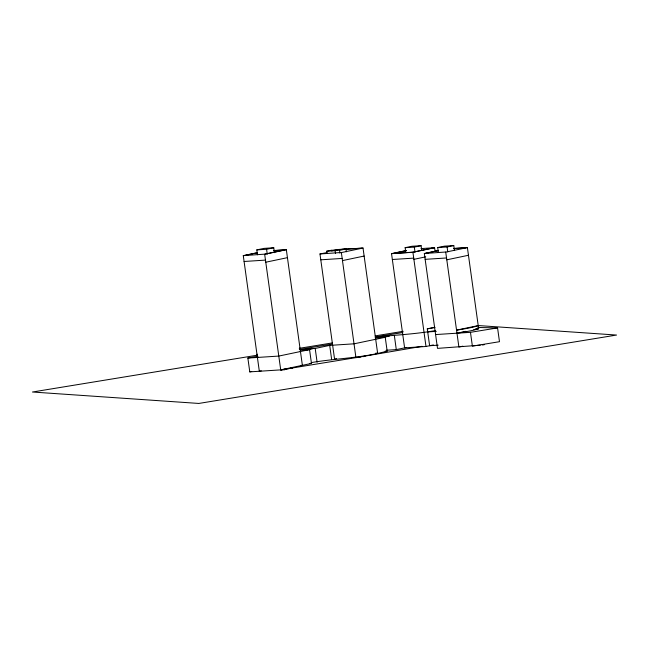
<?xml version="1.0" encoding="UTF-8"?>
<svg xmlns="http://www.w3.org/2000/svg" width="649" height="649" viewBox="0 0 649 649"><rect width="100%" height="100%" fill="white"/><g stroke="black" fill="none" stroke-linecap="round" stroke-linejoin="round"><path stroke-width="0.97" d="M257.483 254.814L256.801 249.889L263.981 248.389L273.756 247.756L274.446 252.68M256.801 249.889L266.585 249.265L273.756 247.756M261.296 370.839L259.324 371.252L243.278 255.641L257.069 252.745M244.827 255.422L257.28 252.81M300.43 365.46L302.377 365.33L286.339 249.719L264.662 254.262L280.709 369.881L284.741 369.792M265.766 262.212L287.434 257.661M326.861 253.005L326.617 251.236L330.974 250.327L339.468 249.776L339.938 253.151M326.617 251.236L335.111 250.692L339.468 249.776M336.523 358.589L334.551 359.002L319.973 253.962L327.104 252.558M339.549 250.344L345.99 248.989L346.379 251.804M375.666 353.21L377.604 353.08L363.026 248.04L341.358 252.591L355.936 357.631L280.709 369.881L249.776 371.869L247.861 358.061L257.645 356.285M342.469 260.598L364.138 256.047M405.812 252.615L405.13 247.691L411.896 246.271L421.087 245.687L421.769 250.603M405.13 247.691L414.322 247.107L421.087 245.687M433.418 344.927L425.987 346.485L404.603 347.864L391.534 253.645L406.306 250.546M406.412 250.619L392.84 253.467L412.926 252.177L433.272 247.902M391.534 253.645L412.918 252.274L434.587 247.723L435.098 251.431M438.383 252.485L437.702 247.561L444.387 246.158L453.781 245.557L454.462 250.482M437.702 247.561L447.088 246.961L453.781 245.557M480.252 345.203L437.507 348.375L424.341 253.499L438.132 250.603M425.679 253.313L438.262 250.668M456.977 333.197A27.193 1.947 -7.9 0 0 478.646 328.645L467.394 247.577L445.725 252.128L458.892 347.004L462.834 346.177M413.9 259.332L425.712 256.85M446.796 259.819L468.464 255.268M305.346 349.892L310.993 348.708M307.22 349.77L312.867 348.586M292.707 368.056L280.709 369.881L311.463 363.424L309.549 349.616L278.794 356.074L247.861 358.061M332.361 344.051L299.376 349.454L315.195 348.432L329.7 345.39L354.021 343.824L385.238 337.277L387.161 351.077C362.191 358.199 336.498 358.224 311.179 362.621M381.093 337.537L387.177 336.263M383.275 337.399L389.359 336.125M402.859 332.507L375.26 337.026C395.29 335.054 415.417 334.146 435.252 330.609M438.189 345.171L429.622 345.722L427.285 328.856L434.879 327.258M249.776 371.869L251.715 371.463M478.224 325.587L456.555 330.13A27.193 1.947 -7.9 0 0 478.224 325.587A28.345 2.028 -7.9 0 0 477.834 325.506M460.92 332.369L465.844 331.339M473.721 329.684L478.646 328.645A28.345 2.028 -7.9 0 0 477.745 328.516M386.236 350.249L396.296 349.608L406.574 347.45M427.285 328.856L434.83 327.542M422.061 346.323L355.936 357.631L360.917 356.942M257.296 355.198L32.45 392.012L198.821 403.443L616.55 335.054L478.402 325.563M299.27 348.326L332.247 342.932M375.219 335.89L403.199 331.315M470.468 332.329L497.564 327.899L499.479 341.699L472.383 346.136L470.468 332.329L435.593 334.568M362.905 356.666L364.892 356.39M482.215 344.976L484.186 344.741M273.7 250.53L286.339 249.719M273.87 250.628L284.789 249.93L264.678 254.148L243.278 255.641M345.99 248.989L338.032 249.5L331.582 250.855L331.509 250.287M363.026 248.04L341.642 249.411L361.712 248.218M319.973 253.962L341.366 252.493M420.974 248.599L434.587 247.723M244.089 261.482L265.473 260.111M453.789 248.445L467.394 247.577M454.024 248.535L466.063 247.756M320.784 259.811L342.169 258.432M424.341 253.499L445.733 252.023M392.345 259.495L413.729 258.124M425.152 259.349L446.536 257.969M427.707 331.923L436.274 331.371M475.733 328.84L478.646 328.645M375.195 337.918L385.238 337.277M300.601 350.192L309.549 349.616M385.165 351.206L387.161 351.077M309.524 363.554L311.463 363.424M477.818 327.494L497.564 327.899M447.088 246.961L447.778 251.885M414.322 247.107L415.003 252.023M412.918 252.274L425.987 346.485M394.381 335.801L396.296 349.608M335.111 250.692L335.476 253.345M329.7 345.39L331.615 359.197M315.195 348.432L317.11 362.239M266.585 249.265L267.266 254.189M300.236 351.417A22.674 1.623 -7.9 0 1 300.463 351.531M257.41 357.453A21.417 1.533 -7.9 0 1 258.115 356.942M299.408 348.27A22.674 1.623 -7.9 0 1 300.041 348.464M256.98 354.386A21.417 1.533 -7.9 0 1 257.15 354.159"/></g></svg>
